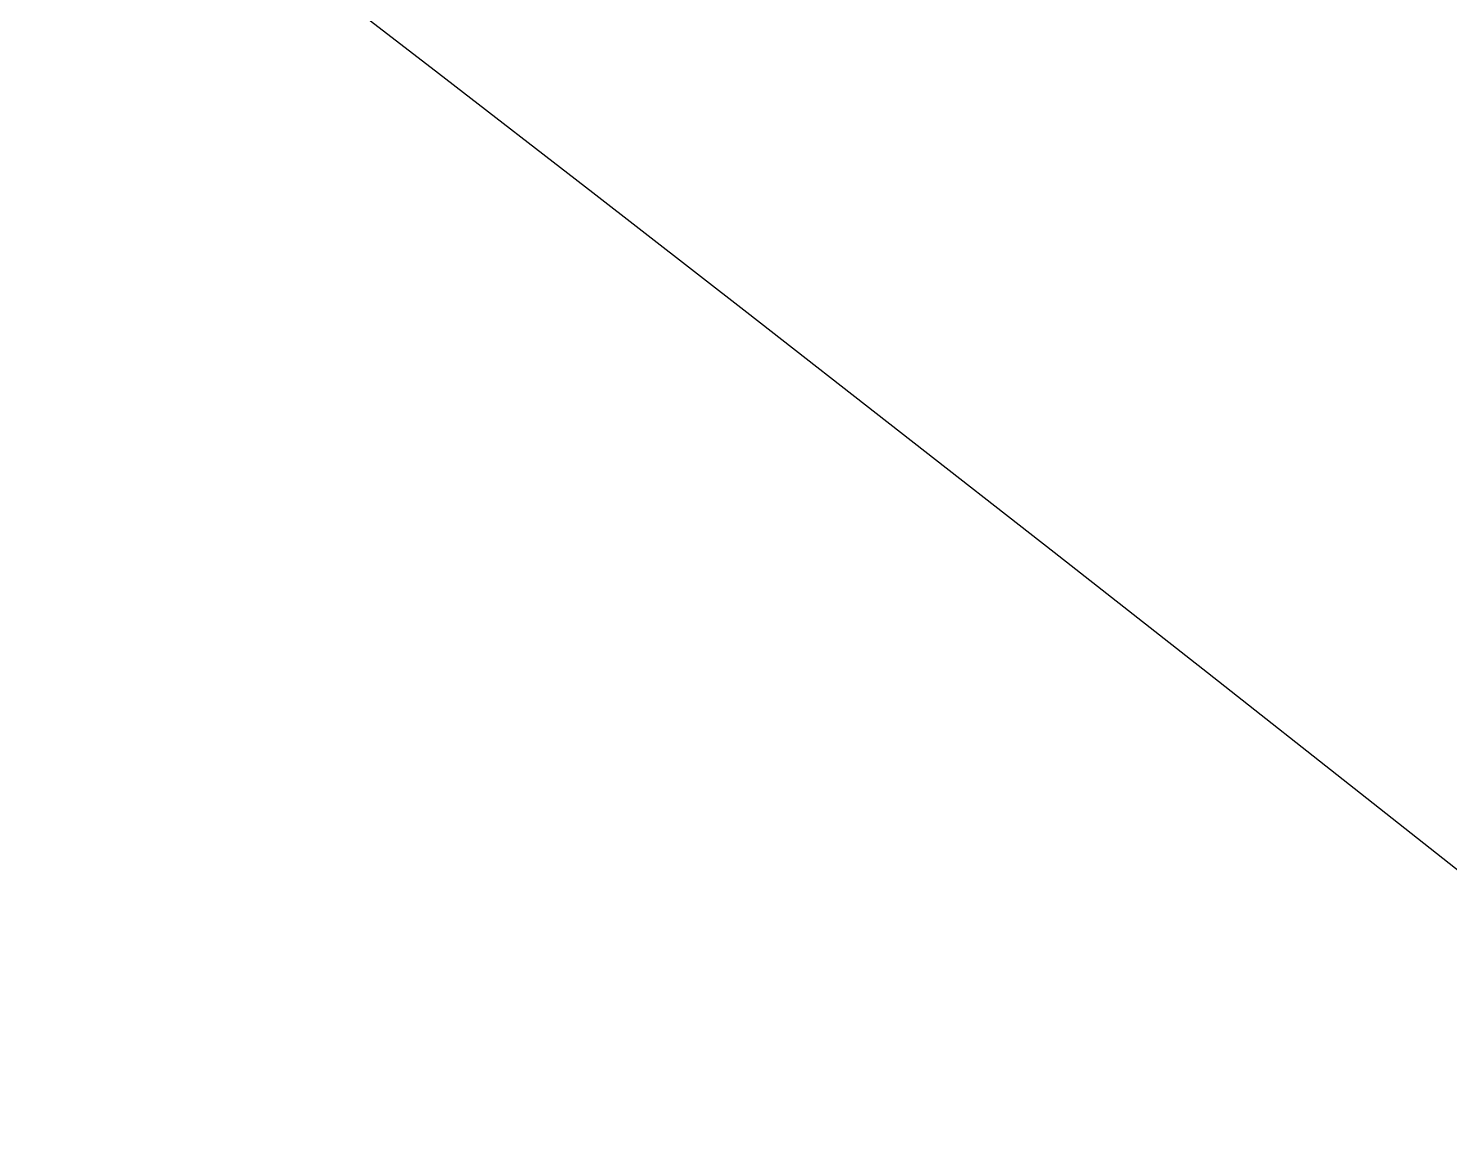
# Model space of a CAD drawing. Header units: millimetres. Extents: x 0 to 16408, y 0 to 11536.
# Drawn here: x 11491.51347 to 11491.53506, y 4796.92379 to 4796.94055 of the extents above; entities that cross this region are included whole.
import ezdxf

# ---------------------------------------------------------------- set-up
doc = ezdxf.new("R2010")
doc.units = ezdxf.units.MM
doc.header["$MEASUREMENT"] = 0
doc.linetypes.add('HIDDEN', pattern=[9.525, 6.35, -3.175])
doc.layers.get('0').update_dxf_attribs({"lineweight": 25})
doc.layers.add('DIM', color=3, linetype='Continuous', lineweight=9)
doc.layers.add('H', color=2, linetype='HIDDEN', lineweight=15)

msp = doc.modelspace()

# ---------------------------------------------------------------- hatches: boundary and pattern name
at = {"layer": 'DIM'}
h = msp.add_hatch(dxfattribs=at)
h.set_pattern_fill('ANSI31', color=256, scale=350, style=0)
h.set_pattern_definition([(45, (-19163.366, -2190.005), (-30.93592, 30.93592), [])])
h.paths.add_polyline_path([(11169.330699, 5386.06643), (11169.330699, 3313.06643), (10738.546316, 3313.06643), (10738.546316, 5100.001242), (10069.330699, 5100.001242), (10069.330699, 6563.06643), (14009.330699, 6563.06643), (14009.330699, 5100.001242), (13340.115081, 5100.001242), (13340.115081, 3313.06643), (12909.330699, 3313.06643), (12909.330699, 5386.06643)])
edge = h.paths.add_edge_path(flags=16)
edge.add_line((12909.330699, 3336.06643), (12909.330699, 3313.06643))
edge.add_line((11169.330699, 3336.06643), (11169.330699, 3313.06643))
at = {"layer": 'H', "ltscale": 5}
h = msp.add_hatch(dxfattribs=at)
h.set_pattern_fill('ANSI31', color=256, scale=500, style=0)
h.set_pattern_definition([(45, (5319.3, 20778.49), (-44.19417, 44.19417), [])])
edge = h.paths.add_edge_path(flags=16)
edge.add_line((14059.330699, 6563.06643), (14009.330699, 6563.06643))
edge.add_line((14059.330699, 6563.06643), (14009.330699, 6563.06643))
edge = h.paths.add_edge_path()
edge.add_line((14059.330699, 6563.06643), (14009.330699, 6563.06643))
edge.add_line((14059.330699, 6563.06643), (14009.330699, 6563.06643))
edge.add_line((10069.330699, 3313.06643), (10069.330699, 6563.06643))
edge.add_line((10019.330699, 3263.06643), (10019.330699, 6563.06643))
edge.add_line((10069.330699, 3313.06643), (14009.330699, 3313.06643))
edge.add_line((10019.330699, 3263.06643), (14059.330699, 3263.06643))
edge.add_line((14059.330699, 6563.06643), (14009.330699, 6563.06643))
edge.add_line((14009.330699, 5313.06643), (14009.330699, 5323.06643))
edge.add_line((14009.330699, 3313.06643), (14009.330699, 6563.06643))
edge.add_line((14059.330699, 3263.06643), (14059.330699, 6563.06643))

# ---------------------------------------------------------------- linework, layer by layer
msp.add_open_spline([(11490.852025, 4797.288676), (11491.104252, 4797.207073), (11491.329929, 4797.088378), (11491.529056, 4796.932591)], degree=3)
msp.add_open_spline([(11491.529056, 4796.932591), (11491.727792, 4796.776804), (11491.892169, 4796.583534), (11492.021796, 4796.353172), (11492.151424, 4796.12281), (11492.232636, 4795.85926), (11492.266214, 4795.561742)], degree=3, knots=[28, 28, 28, 28, 29, 29, 29, 30, 30, 30, 30])

doc.saveas('drawing.dxf')
